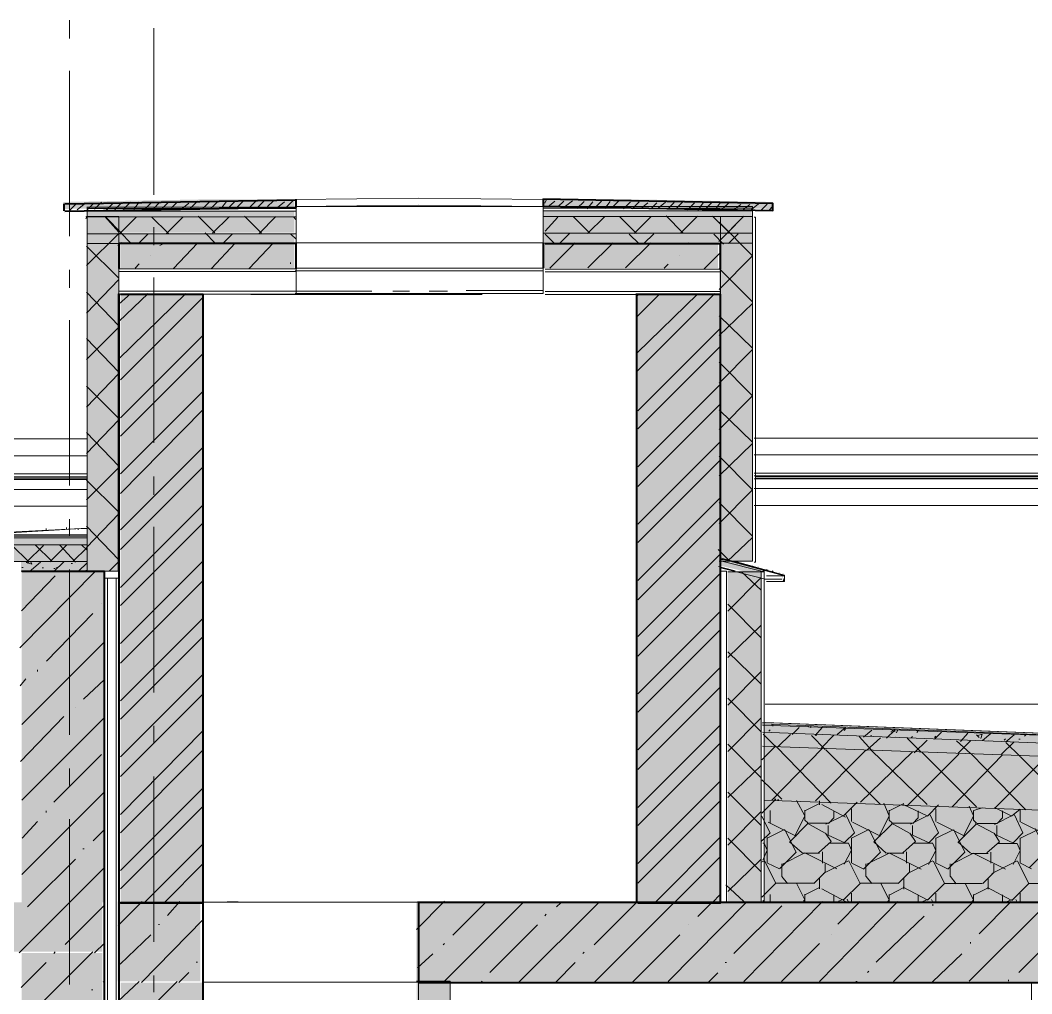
# Model space of a CAD drawing. Header units: millimetres. Extents: x -135211 to 49383, y -8033 to 228499.
# Drawn here: x -26647 to -23593, y 19086 to 22026 of the extents above; entities that cross this region are included whole.
import ezdxf

# ---------------------------------------------------------------- set-up
doc = ezdxf.new("R2010")
doc.units = ezdxf.units.MM
doc.layers.add('PDF _Геометрия', color=7, linetype='Continuous', true_color=0x1d1d1d)
doc.layers.add('PDF _Сплошная заливка', color=7, linetype='Continuous', true_color=0xffffff)

msp = doc.modelspace()

# ---------------------------------------------------------------- hatches: boundary and pattern name
at = {"layer": 'PDF _Сплошная заливка', "transparency": 33554559}
h = msp.add_hatch(color=256, dxfattribs=at)
h.paths.add_polyline_path([(-26078.6, 21485.5), (-26516.4, 21477.5), (-26516.4, 21456.3), (-26051.7, 21464.8), (-25818.9, 21464.8), (-25818.9, 21485.5)])
h.paths.add_polyline_path([(-24604, 21481.7), (-24809.9, 21485.5), (-25069.6, 21485.5), (-25069.6, 21464.8), (-24815.6, 21464.8), (-24565.9, 21460.6), (-24375.4, 21456.3), (-24375.4, 21477.5)])
h = msp.add_hatch(color=256, dxfattribs=at)
h.paths.add_polyline_path([(-25818.9, 21435.2), (-25818.9, 21450.5), (-26446.5, 21450.5), (-26446.5, 21435.2)])
h.paths.add_polyline_path([(-24438.9, 21435.2), (-24438.9, 21450.5), (-25069.6, 21450.5), (-25069.6, 21435.2)])
h = msp.add_hatch(color=256, dxfattribs=at)
h.paths.add_polyline_path([(-25818.9, 21384.4), (-25818.9, 21433.6), (-26446.5, 21433.6), (-26446.5, 21384.4)])
h.paths.add_polyline_path([(-24438.9, 21384.4), (-24438.9, 21433.6), (-25069.6, 21433.6), (-25069.6, 21384.4)])
h = msp.add_hatch(color=256, dxfattribs=at)
h.paths.add_polyline_path([(-25818.9, 21354.7), (-25818.9, 21382.8), (-26446.5, 21382.8), (-26446.5, 21354.7)])
h.paths.add_polyline_path([(-24438.9, 21354.7), (-24438.9, 21382.8), (-25069.6, 21382.8), (-25069.6, 21354.7)])
h = msp.add_hatch(color=256, dxfattribs=at)
h.paths.add_polyline_path([(-25818.9, 21278.5), (-25818.9, 21350.6), (-26344.5, 21350.6), (-26344.5, 21278.5)])
h.paths.add_polyline_path([(-24540.5, 21278.5), (-24540.5, 21350.6), (-25069.6, 21350.6), (-25069.6, 21278.5)])
msp.add_hatch(color=256, dxfattribs=at).paths.add_polyline_path([(-24422, 20372.7), (-24506.2, 20393.7), (-24532.3, 20393.7), (-24532.3, 20376.9), (-24523.6, 20376.9), (-24422, 20351.5), (-24409.3, 20347.3), (-24409.3, 20368.4)])
h = msp.add_hatch(color=256, dxfattribs=at)
h.paths.add_polyline_path([(-24422, 20376.9), (-24417.7, 20372.7), (-24417.7, 20376.9)])
h.paths.add_polyline_path([(-24358.5, 20360), (-24354.2, 20355.7), (-24354.2, 20360)])
h.paths.add_polyline_path([(-24392.3, 20368.4), (-24388.1, 20364.2), (-24388.1, 20368.4)])
h.paths.add_polyline_path([(-24345.8, 20355.7), (-24345.8, 20334.6), (-24341.5, 20355.7)])
h.paths.add_polyline_path([(-24438.9, 20381.1), (-24434.7, 20376.9), (-24434.7, 20381.1)])
h.paths.add_polyline_path([(-24375.4, 20364.2), (-24371.2, 20360), (-24371.2, 20364.2)])
h.paths.add_polyline_path([(-24481.2, 20389.6), (-24481.2, 20392.7), (-24483, 20392.7), (-24483, 20391.3)])
h = msp.add_hatch(color=256, dxfattribs=at)
h.paths.add_polyline_path([(-4971, 19881.6), (-5834.6, 19864.7), (-5834.6, 19843.5), (-5021.8, 19856.2), (-4755.1, 19856.2), (-4755.1, 19881.6)])
h.paths.add_polyline_path([(-263.8, 19932.4), (-263.8, 19953.9), (-752.3, 19953.9), (-1025.8, 19949.3), (-1284, 19945.1), (-1792, 19936.6), (-2050.2, 19932.4), (-2050.2, 19907), (-1792, 19911.3), (-1284, 19919.7), (-1025.8, 19923.9), (-517.8, 19932.4)])
h.paths.add_polyline_path([(-24290.7, 19898.6), (-24401.5, 19898.6), (-24401.5, 19877.4), (-24299.2, 19877.4), (-23969, 19864.7), (-23863.2, 19860.5), (-23533, 19847.8), (-23427.2, 19843.5), (-23097, 19830.8), (-22991.2, 19826.6), (-7646.3, 19822.4), (-7646.3, 19847.8), (-22991.2, 19852), (-23105.5, 19856.2)])
h = msp.add_hatch(color=256, dxfattribs=at)
h.paths.add_polyline_path([(-5021.8, 19856.2), (-5834.6, 19843.5), (-5834.6, 19801.2), (-4971, 19818.1), (-4755.1, 19818.1), (-4755.1, 19856.2)])
h.paths.add_polyline_path([(-263.8, 19894.3), (-263.8, 19928.5), (-750.4, 19928.5), (-1025.8, 19923.9), (-1284, 19919.7), (-1792, 19911.3), (-2050.2, 19907), (-2050.2, 19864.7), (-1377.1, 19877.4), (-1157, 19881.6), (-484, 19894.3)])
h.paths.add_polyline_path([(-24299.2, 19877.4), (-24401.5, 19877.4), (-24401.5, 19835.1), (-24290.7, 19835.1), (-23105.5, 19792.7), (-22991.2, 19788.5), (-7646.3, 19784.3), (-7646.3, 19822.4), (-22991.2, 19826.6), (-23097, 19830.8), (-23427.2, 19843.5), (-23533, 19847.8), (-23863.2, 19860.5), (-23969, 19864.7)])
h = msp.add_hatch(color=256, dxfattribs=at)
h.paths.add_polyline_path([(-4971, 19818.1), (-5834.6, 19801.2), (-5834.6, 19644.6), (-5021.8, 19657.3), (-4755.1, 19657.3), (-4755.1, 19818.1)])
h.paths.add_polyline_path([(-263.8, 19733.5), (-263.8, 19890.4), (-689, 19890.4), (-1157, 19881.6), (-1377.1, 19877.4), (-2050.2, 19864.7), (-2050.2, 19708.1), (-1792, 19712.3), (-1284, 19720.8), (-1025.8, 19725), (-517.8, 19733.5)])
h.paths.add_polyline_path([(-24290.7, 19835.1), (-24401.5, 19835.1), (-24401.5, 19674.2), (-24290.7, 19674.2), (-22987, 19627.6), (-7646.3, 19623.4), (-7646.3, 19784.3), (-22991.2, 19788.5), (-23105.5, 19792.7)])
h = msp.add_hatch(color=256, dxfattribs=at)
h.paths.add_polyline_path([(-5021.8, 19657.3), (-5834.6, 19644.6), (-5834.6, 19365.2), (-4755.1, 19365.2), (-4755.1, 19657.3)])
h.paths.add_polyline_path([(-263.8, 19365.2), (-263.8, 19729.5), (-754.4, 19729.5), (-1025.8, 19725), (-1284, 19720.8), (-1792, 19712.3), (-2050.2, 19708.1), (-2050.2, 19365.2)])
h.paths.add_polyline_path([(-24290.7, 19674.2), (-24401.5, 19674.2), (-24401.5, 19365.2), (-7646.3, 19365.2), (-7646.3, 19623.4), (-22987, 19627.6)])
h = msp.add_hatch(color=256, dxfattribs=at)
h.paths.add_polyline_path([(-77398.8, 19123.9), (-77398.8, 19364.2), (-103546, 19364.2), (-103546, 19123.9)])
h.paths.add_polyline_path([(146.8, 19123.9), (146.8, 19364.2), (-2304.2, 19364.2), (-2304.2, 19123.9)])
h.paths.add_polyline_path([(-4501.1, 19123.9), (-4501.1, 19364.2), (-25450.6, 19364.2), (-25450.6, 19123.9)])
h.paths.add_polyline_path([(-26102.5, 19123.9), (-26102.5, 19364.2), (-26352.2, 19364.2), (-26352.2, 19123.9)])
h = msp.add_hatch(color=256, dxfattribs=at)
h.paths.add_polyline_path([(-45498.4, 19212.8), (-45498.4, 19361.8), (-50895.1, 19361.8), (-50895.1, 19212.8)])
h.paths.add_polyline_path([(-26398.8, 19212.8), (-26398.8, 19361.8), (-45100.5, 19361.8), (-45100.5, 19212.8)])
h = msp.add_hatch(color=256, dxfattribs=at)
h.paths.add_polyline_path([(-26398.8, 18895.3), (-26398.8, 19209.4), (-26642.2, 19209.4), (-26642.2, 18895.3)])
h.paths.add_polyline_path([(-26398.8, 18243.4), (-26642.2, 18243.4), (-26642.2, 15166), (-26398.8, 15166)])

# ---------------------------------------------------------------- linework, layer by layer
at = {"layer": 'PDF _Геометрия', "color": 7, "lineweight": 9}
for points in [[(-26497.8, 21971.4), (-26497.8, 22026.4)], [(-26243.3, 21499.2), (-26243.3, 22002.9)], [(-26497.8, 21374.5), (-26497.8, 21874)], [(-25813.4, 21483.2), (-25813.4, 21462), (-25813.4, 21457.8), (-25813.4, 21449.3), (-26443.9, 21449.3)], [(-25817.1, 21485.2), (-25444.9, 21489.4)], [(-25444.9, 21468.3), (-25817.1, 21464)], [(-25444.4, 21489.2), (-25067.6, 21484.9), (-25067.6, 21463.8), (-25444.4, 21468)], [(-26445.1, 21462.5), (-26445.1, 21458.3), (-26445.1, 21449.8), (-26445.1, 21432.8), (-26445.1, 21382.1), (-26445.1, 21352.4)], [(-26443.9, 21462), (-25813.4, 21462), (-25813.4, 21351.9), (-25813.4, 21381.6), (-25813.4, 21432.4), (-25813.4, 21449.3)], [(-25813.4, 21457.8), (-26443.9, 21457.8)], [(-25816.6, 21463.8), (-25067.6, 21463.8), (-25067.6, 21353.7), (-25816.6, 21353.7), (-25067.6, 21353.7), (-25067.6, 21201.3)], [(-25067.6, 21463.8), (-25067.6, 21459.5), (-25067.6, 21451.1), (-25067.6, 21434.1), (-25067.6, 21383.4), (-25067.6, 21353.7)], [(-25066.5, 21433.6), (-24435.9, 21433.6), (-24435.9, 21450.6), (-24435.9, 21459), (-24435.9, 21463.3), (-25066.5, 21463.3)], [(-24435.9, 21459), (-25066.5, 21459)], [(-24435.9, 21450.6), (-25066.5, 21450.6)], [(-26449.1, 20361.9), (-26445.1, 20361.9), (-26445.1, 21432.8), (-26449.1, 21432.8)], [(-26348.6, 21276.7), (-26348.6, 21200.5), (-26348.6, 21433.3), (-26446.3, 21433.3)], [(-26445.1, 21430.7), (-26445.1, 21430.7)], [(-25813.4, 21432.4), (-26443.9, 21432.4)], [(-25066.5, 21382.9), (-24435.9, 21382.9), (-24435.9, 21433.6), (-24435.9, 20392.2)], [(-24537.3, 20392.2), (-24435.9, 20392.2), (-24435.9, 21433.6), (-24537.3, 21433.6)], [(-24532.4, 21431.1), (-24532.4, 20389.7)], [(-24435.9, 21433.6), (-24435.9, 21433.6)], [(-24431.1, 20390), (-24427.1, 20390), (-24427.1, 21431.4), (-24431.1, 21431.4)], [(-25813.4, 21381.6), (-26443.9, 21381.6)], [(-26243.3, 21346.8), (-26243.3, 21401.8)], [(-25066.5, 21353.2), (-24435.9, 21353.2), (-24435.9, 21382.9)], [(-26443.9, 21351.9), (-25813.4, 21351.9), (-25813.4, 21199.5)], [(-26497.8, 21217.9), (-26497.8, 21272.9)], [(-26347.1, 21199.5), (-25813.4, 21199.5), (-25813.4, 21275.7), (-26347.1, 21275.7)], [(-26347.1, 21267.3), (-25813.4, 21267.3)], [(-25816.6, 21277.5), (-25067.6, 21277.5), (-25067.6, 21201.3), (-25816.6, 21201.3)], [(-25816.6, 21269.1), (-25067.6, 21269.1)], [(-25061.8, 21198.2), (-24532.4, 21198.2), (-24532.4, 21274.4), (-25061.8, 21274.4)], [(-25061.8, 21266), (-24532.4, 21266)], [(-26243.3, 20749.9), (-26243.3, 21249.4)], [(-26347.1, 21208), (-25813.4, 21208)], [(-25251.9, 21198.2), (-25950.6, 21198.2)], [(-25813.7, 21208.3), (-25585.3, 21208.3)], [(-25522.1, 21208.4), (-25471.2, 21208.4)], [(-25447.3, 19363.4), (-24786.8, 19363.4), (-24786.8, 21200.6)], [(-25412.1, 21208.5), (-25357.1, 21208.5)], [(-25300.5, 21209.8), (-25067.6, 21209.8)], [(-25061.8, 21206.7), (-24532.4, 21206.7)], [(-26497.8, 20621), (-26497.8, 21120.5)], [(-7616, 20764.2), (-24430.7, 20764.2)], [(-26445.1, 20761.8), (-44737.5, 20761.8)], [(-26445.1, 20711), (-44737.5, 20711)], [(-7616, 20713.4), (-24430.7, 20713.4)], [(-26445.1, 20656), (-44737.5, 20656)], [(-26445.1, 20643.3), (-44737.5, 20643.3)], [(-26243.3, 20593.2), (-26243.3, 20648.2)], [(-7616, 20658.4), (-24430.7, 20658.4)], [(-24430.7, 20649.9), (-7616, 20649.9)], [(-12082, 20647.9), (-24426.4, 20647.9)], [(-12082, 20643.7), (-24426.4, 20643.7)], [(-44737.5, 20639.1), (-26445.1, 20639.1)], [(-24430.7, 20641.4), (-7616, 20641.4)], [(-26497.8, 20468.6), (-26497.8, 20519.4)], [(-26243.3, 19996.3), (-26243.3, 20495.9)], [(-26817.8, 20391.5), (-26445.1, 20391.5), (-26445.1, 20442.3), (-26445.1, 20463.5), (-26445.1, 20467.7), (-26445.1, 20471.9), (-26817.8, 20471.9)], [(-26445.1, 20467.7), (-26817.8, 20467.7)], [(-26445.1, 20463.5), (-26817.8, 20463.5)], [(-26445.1, 20442.3), (-26817.8, 20442.3)], [(-24532.4, 20427.8), (-24532.4, 20427.8)], [(-24532.4, 20398.2), (-24532.4, 20398.2)], [(-24532.4, 20398.2), (-24532.4, 20398.2)], [(-24491.6, 20392.7), (-24339.4, 20350.4), (-24339.4, 20333.4), (-24343.4, 20333.4), (-24339.4, 20333.4), (-24339.4, 20350.4), (-24529.7, 20401.2)], [(-24525.7, 20399), (-24339.4, 20348.2), (-24339.4, 20331.3), (-24343.4, 20335.5), (-24339.4, 20331.3), (-24339.4, 20348.2), (-24394.1, 20348.2)], [(-24523.6, 20398), (-24523.6, 20398)], [(-24523.6, 20398), (-24523.6, 20398)], [(-26644.2, 20361.9), (-26445.1, 20361.9), (-26445.1, 20391.5), (-26644.2, 20391.5)], [(-26497.8, 19867.5), (-26497.8, 20367.1)], [(-24488.5, 20363.6), (-24539.2, 20376.3)], [(-24532.4, 20393.9), (-24532.4, 20372.8)], [(-24532.3, 20372.5), (-24400.8, 20338.7), (-24400.8, 20359.9), (-24532.3, 20393.7)], [(-24496.3, 20390.5), (-24339.4, 20348.2)], [(-24435.9, 20392.2), (-24435.9, 20392.2)], [(-26446.3, 20362.3), (-26348.6, 20362.3)], [(-26445.1, 20359.6), (-26445.1, 20359.6)], [(-26395.2, 20341.2), (-26348.6, 20341.2)], [(-26383.7, 20341.8), (-26383.7, 6731.9)], [(-26378.4, 6728.6), (-26357.4, 6728.6), (-26357.4, 20339.1)], [(-24536.2, 19362.9), (-24514.8, 19362.9), (-24514.8, 20361.9), (-24536.2, 20361.9)], [(-24532.4, 20360), (-24532.4, 19360.9)], [(-24514.8, 20361.9), (-24514.8, 20361.9)], [(-24514.8, 19362.9), (-24514.8, 20361.9)], [(-24511, 19360.9), (-24409.6, 19360.9), (-24409.6, 20360), (-24511, 20360)], [(-24400.8, 19360.8), (-24400.8, 20359.9), (-24409.5, 20359.9)], [(-24404.8, 19365.2), (-24400.8, 19365.2), (-24400.8, 20364.2), (-24404.8, 20364.2)], [(-24404.8, 19363), (-24400.8, 19363), (-24400.8, 20362), (-24404.8, 20362)], [(-24348.1, 20337.9), (-24348.1, 20337.9)], [(-24348.1, 20337.9), (-24348.1, 20337.9)], [(-24339.4, 20331.3), (-24343.4, 20335.5), (-24339.4, 20331.3), (-24394.1, 20331.3)], [(-24339.4, 20331.3), (-24339.4, 20331.3)], [(-24339.4, 20331.3), (-24339.4, 20331.3)], [(-24339.4, 20331.3), (-24339.4, 20331.3)], [(-24397.9, 19960.4), (-7651.1, 19960.4)], [(-26243.3, 19843.9), (-26243.3, 19894.7)], [(-24400.8, 19902.6), (-24400.8, 19898.4), (-24400.8, 19894.2), (-24400.8, 19873), (-24400.8, 19830.6), (-24400.8, 19669.8), (-24400.8, 19360.8), (-24409.5, 19360.8)], [(-24398, 19905.5), (-22988.2, 19850.4), (-24406.1, 19905.5)], [(-24405.7, 19363.4), (-7642.4, 19363.4), (-7642.4, 19621.6), (-7642.4, 19782.5), (-7642.4, 19820.6), (-7642.4, 19846), (-7642.4, 19850.2), (-22987.5, 19850.2)], [(-26497.8, 19715.2), (-26497.8, 19766)], [(-26243.3, 19242.8), (-26243.3, 19742.3)], [(-26497.8, 19114.1), (-26497.8, 19613.6)], [(-26096.8, 19362.2), (-25444.9, 19362.2), (-25444.9, 19120.9), (-26096.8, 19120.9), (-25444.9, 19120.9), (-25444.9, 15162.8), (-25444.9, 19120.9)], [(-26094.2, 19360.8), (-26094.2, 19119.5)], [(-26022.4, 19363.3), (-25988.9, 19363.3)], [(-25987, 19362.2), (-25444.9, 19362.2)], [(-24514.8, 19362.9), (-24514.8, 19362.9)], [(-26392.5, 19120.5), (-26392.5, 3338.5)], [(-26348.6, 19122), (-26348.6, 3340.8)], [(-26243.3, 19090.4), (-26243.3, 19141.1)], [(-25450.3, 15165.7), (-25348.4, 15165.7), (-25348.4, 19123.6), (-25450.3, 19123.6)], [(-24042.1, 15839.3), (-23593.6, 15839.3), (-23593.6, 18540.2), (-23593.6, 19120.2), (-23593.6, 15238.2), (-23593.6, 15839.3), (-25342, 15839.3)], [(-23593.6, 19120.2), (-25342, 19120.2)]]:
    msp.add_lwpolyline(points, dxfattribs=at)
at = {"layer": 'PDF _Геометрия', "color": 7, "lineweight": 40}
for points in [[(-26515.3, 21472.2), (-26515.3, 21451.1)], [(-26511.8, 21449.3), (-25813.4, 21462), (-25813.4, 21483.2), (-26511.8, 21470.5)], [(-25068.9, 21464.3), (-24374.5, 21451.6), (-24374.5, 21472.8), (-25068.9, 21485.5)], [(-25067.6, 21484.9), (-25067.6, 21463.8)], [(-26348.6, 21352.8), (-26348.6, 21276.7)], [(-25813.4, 21275.7), (-25813.4, 21351.9), (-26347.1, 21351.9)], [(-25067.6, 21353.7), (-25067.6, 21277.5)], [(-24532.4, 21274.4), (-24532.4, 21350.6), (-25061.8, 21350.6)], [(-26348.6, 20362.3), (-26348.6, 21200.5), (-26348.6, 20362.3), (-26348.6, 19363.2), (-26348.6, 19122), (-26348.6, 18711.3)], [(-26343.9, 18708.8), (-26094.2, 18708.8), (-26094.2, 19119.5), (-26094.2, 19360.8), (-26094.2, 21198.1), (-26343.9, 21198.1)], [(-24786.8, 21200.6), (-24786.8, 19363.4)], [(-24782.4, 19360.9), (-24532.4, 19360.9), (-24532.4, 21198.2), (-24782.4, 21198.2)], [(-50895.1, 2741.6), (-26392.5, 2741.6), (-26392.5, 3338.5), (-26392.5, 6471.6), (-26392.5, 6712.7), (-26392.5, 10721.6), (-26392.5, 10958.7), (-26392.5, 14921), (-26392.5, 15162.4), (-26392.5, 18240), (-26392.5, 18891.9), (-26392.5, 19209.4), (-26392.5, 19361.8), (-26392.5, 20360.9), (-26642.2, 20360.9)], [(-25444.9, 19362.2), (-25444.9, 19120.9)], [(-25443, 19120.1), (-4492.5, 19120.1), (-4492.5, 19361.4), (-25443, 19361.4)]]:
    msp.add_lwpolyline(points, dxfattribs=at)
at = {"layer": 'PDF _Геометрия', "lineweight": 9}
for points in [[(-26501.2, 21448.2), (-26480.2, 21469.5)], [(-26474.9, 21454.2), (-26453.9, 21471.1)], [(-26444.6, 21453.7), (-26427.6, 21470.6)], [(-26422.2, 21455.4), (-26401.3, 21476.6)], [(-26387.1, 21452.6), (-26366.2, 21473.8)], [(-26360.8, 21454.3), (-26339.8, 21475.5)], [(-26334.5, 21456), (-26313.5, 21477.2)], [(-26304.2, 21455.5), (-26287.2, 21476.7)], [(-26273.1, 21452.7), (-26252.1, 21473.9)], [(-26246.8, 21454.4), (-26225.8, 21475.6)], [(-26220.5, 21456.1), (-26199.5, 21477.3)], [(-26190.2, 21459.9), (-26173.1, 21476.8)], [(-26159.1, 21457.1), (-26138, 21474)], [(-26132.7, 21458.8), (-26111.7, 21479.9)], [(-26097.7, 21456), (-26076.6, 21477.1)], [(-26071.3, 21457.7), (-26050.3, 21478.9)], [(-26041.1, 21457.2), (-26024, 21478.4)], [(-26018.7, 21458.9), (-25997.7, 21480.1)], [(-25992.4, 21460.6), (-25971.3, 21481.7)], [(-25957.3, 21457.8), (-25936.2, 21478.9)], [(-25931, 21459.5), (-25909.9, 21480.7)], [(-25900.7, 21463.3), (-25883.6, 21480.2)], [(-25869.6, 21460.4), (-25848.5, 21477.4)], [(-25843.3, 21462.1), (-25822.2, 21483.4)], [(-25062.8, 21474.2), (-25058.8, 21482.6)], [(-25053.7, 21463.2), (-25032.5, 21480.1)], [(-25023.4, 21462.7), (-25006.2, 21479.6)], [(-25001.1, 21464.4), (-24979.9, 21481.3)], [(-24966, 21457.3), (-24944.8, 21478.5)], [(-24935.1, 21456.9), (-24918.4, 21478.1)], [(-24913.4, 21458.6), (-24892.1, 21479.7)], [(-24882.4, 21458.1), (-24865.8, 21479.3)], [(-24860.8, 21459.8), (-24839.5, 21480.9)], [(-24825.7, 21457), (-24804.4, 21478.2)], [(-24799.4, 21456.5), (-24778.1, 21477.7)], [(-24773, 21458.2), (-24751.7, 21475.2)], [(-24742.1, 21457.7), (-24725.4, 21474.7)], [(-24720.4, 21459.4), (-24699.1, 21476.4)], [(-24689.4, 21458.9), (-24672.8, 21475.9)], [(-24667.8, 21456.4), (-24646.5, 21477.5)], [(-24632.7, 21453.6), (-24611.4, 21474.8)], [(-24601.7, 21453.2), (-24585, 21474.4)], [(-24580, 21454.8), (-24558.7, 21476)], [(-24549.1, 21454.4), (-24532.4, 21475.5)], [(-24527.4, 21456), (-24506.1, 21477.2)], [(-24492.3, 21453.3), (-24471, 21470.2)], [(-24466, 21452.8), (-24444.6, 21469.7)], [(-24439.7, 21454.5), (-24418.3, 21471.4)], [(-24408.7, 21454), (-24392, 21471)], [(-24387.1, 21451.6), (-24374.5, 21464.3)], [(-26348.6, 21386.7), (-26391.2, 21433.3)], [(-26339.8, 21382.4), (-26390.3, 21433.1)], [(-26346.5, 21381.6), (-26296, 21432.3)], [(-26199.5, 21382), (-26250, 21432.8)], [(-26206.2, 21381.2), (-26155.6, 21432)], [(-26059.1, 21383.8), (-26109.7, 21434.6)], [(-26065.8, 21383), (-26015.2, 21433.8)], [(-25918.7, 21383.5), (-25969.4, 21434.3)], [(-25925.5, 21382.7), (-25874.8, 21433.5)], [(-25813.4, 21423.9), (-25822, 21432.4)], [(-25061.6, 21388.9), (-25023.7, 21431.2)], [(-24927.2, 21383), (-24977.7, 21433.8)], [(-24933.9, 21382.2), (-24883.4, 21433)], [(-24786.8, 21382.6), (-24837.4, 21433.4)], [(-24793.5, 21381.9), (-24743, 21432.7)], [(-24646.5, 21384.4), (-24697.1, 21435.2)], [(-24653.2, 21383.6), (-24602.6, 21434.4)], [(-24506.1, 21384.1), (-24556.7, 21434.9)], [(-24538.3, 21357.9), (-24462.2, 21434.1), (-24512.9, 21383.3)], [(-24537.3, 21213.5), (-24435.9, 21315.1), (-24537.3, 21416.7)], [(-26446.3, 21285.1), (-26348.6, 21382.5)], [(-26313.5, 21354.4), (-26343, 21384.1)], [(-26260.9, 21380.9), (-26290.4, 21351.3)], [(-26059.1, 21354.2), (-26088.7, 21383.8)], [(-26006.4, 21380.7), (-26036, 21351.1)], [(-25813.4, 21364.7), (-25830.5, 21381.6)], [(-25032.5, 21350.9), (-25062.4, 21380.5)], [(-24988.6, 21381.9), (-25018.5, 21352.3)], [(-24778.1, 21350.7), (-24808, 21380.3)], [(-24734.2, 21381.7), (-24764.1, 21352.1)], [(-24523.6, 21350.5), (-24553, 21380.1)], [(-24479.7, 21381.5), (-24509.1, 21351.8)], [(-26348.6, 21247), (-26446.3, 21344.4)], [(-26352.3, 21346.4), (-26339.8, 21354.9)], [(-26225.5, 21346.3), (-26217, 21350.5)], [(-26184, 21276.8), (-26111.7, 21353)], [(-26069.3, 21276.9), (-25997.7, 21353.1)], [(-25955.4, 21277), (-25883.6, 21353.2)], [(-25047.5, 21277.9), (-24971.1, 21354.1)], [(-24933.5, 21278.1), (-24857, 21354.3)], [(-24819.5, 21278.2), (-24743, 21354.4)], [(-24632.9, 21350.3), (-24628.9, 21354.5)], [(-26252.1, 21317.3), (-26252.1, 21317.3)], [(-24655.2, 21316.8), (-24655.2, 21316.8)], [(-24583.1, 21274.4), (-24532.4, 21325.2)], [(-26299.7, 21277.7), (-26287.2, 21290.4)], [(-25830.9, 21290.9), (-25830.9, 21295.1)], [(-24703, 21277.2), (-24690.3, 21289.9)], [(-24435.9, 21175.4), (-24537.3, 21277)], [(-26446.3, 21141.2), (-26348.6, 21242.8)], [(-26348.6, 21103.1), (-26446.3, 21204.7)], [(-26349.8, 21002.2), (-26146.8, 21201.2)], [(-26349.5, 21116.4), (-26260.9, 21201)], [(-26347.6, 21170.2), (-26313.5, 21199.8)], [(-24787.2, 20963.6), (-24549.9, 21200.7)], [(-24786.7, 21192), (-24778.1, 21200.4)], [(-24784.5, 21021.7), (-24602.6, 21199.5)], [(-24784.5, 21131.6), (-24716.6, 21199.4)], [(-26343.9, 20939.8), (-26094.2, 21189.6)], [(-24537.3, 21073.8), (-24435.9, 21171.2)], [(-24435.9, 21035.7), (-24537.3, 21133.1)], [(-26446.3, 21001.5), (-26348.6, 21098.9)], [(-26343.9, 20825.5), (-26094.2, 21075.3)], [(-24782.4, 20846.9), (-24532.4, 21096.6)], [(-26348.6, 20963.4), (-26446.3, 21065)], [(-24782.4, 20791.9), (-24532.4, 21041.6)], [(-26343.9, 20770.5), (-26094.2, 21020.2)], [(-24537.3, 20929.9), (-24435.9, 21031.5)], [(-24537.3, 20790.2), (-24435.9, 20891.8), (-24537.3, 20993.4)], [(-26446.3, 20857.5), (-26348.6, 20959.2)], [(-26348.6, 20823.7), (-26446.3, 20921.1)], [(-24782.4, 20677.5), (-24532.4, 20927.3)], [(-26343.9, 20656.2), (-26094.2, 20906)], [(-24782.4, 20618.2), (-24532.4, 20868.1)], [(-26343.9, 20596.9), (-26094.2, 20851)], [(-24435.9, 20752.1), (-24537.3, 20849.5)], [(-26446.3, 20717.9), (-26348.6, 20819.5)], [(-26348.6, 20679.8), (-26446.3, 20781.4)], [(-26343.9, 20486.8), (-26094.2, 20736.6)], [(-24782.4, 20504), (-24532.4, 20753.7)], [(-24537.3, 20650.5), (-24435.9, 20747.8)], [(-24537.3, 20506.6), (-24435.9, 20608.2), (-24537.3, 20709.7)], [(-26446.3, 20578.2), (-26348.6, 20675.6)], [(-26343.9, 20427.6), (-26094.2, 20677.3)], [(-24782.4, 20449), (-24532.4, 20698.7)], [(-26348.6, 20540.1), (-26446.3, 20637.5)], [(-24782.4, 20334.6), (-24532.4, 20584.4)], [(-26343.9, 20313.3), (-26094.2, 20563.1)], [(-24435.9, 20468.4), (-24537.3, 20570.1)], [(-26446.3, 20434.2), (-26348.6, 20535.9)], [(-24782.4, 20275.4), (-24532.4, 20525.1)], [(-26568, 20486.9), (-26568, 20491.1)], [(-26506.5, 20489.9), (-26506.5, 20494.2)], [(-26471.5, 20487.1), (-26471.5, 20491.4)], [(-26348.6, 20396.2), (-26446.3, 20497.8)], [(-26343.9, 20258.2), (-26094.2, 20508)], [(-26620.6, 20483.4), (-26620.6, 20483.4)], [(-26594.3, 20485.1), (-26594.3, 20485.1)], [(-26532.9, 20488.3), (-26532.9, 20488.3)], [(-24512, 20392.2), (-24435.9, 20464.2)], [(-26624.5, 20386.1), (-26620.6, 20390.2), (-26671.6, 20441.1)], [(-26627.8, 20389.5), (-26576.7, 20440.3)], [(-26550.4, 20391.2), (-26601.5, 20442)], [(-26557.6, 20390.4), (-26506.5, 20441.2)], [(-26480.2, 20389.9), (-26526.7, 20440.7)], [(-26487.7, 20391.5), (-26445.1, 20433.8)], [(-26445.1, 20425.3), (-26462.2, 20442.3)], [(-24782.4, 20165.3), (-24532.4, 20415.1)], [(-24506.1, 20393.6), (-24540.1, 20427.4)], [(-24532.4, 20419.3), (-24532.4, 20423.6)], [(-24527.6, 20398), (-24523.6, 20398)], [(-26642.1, 20373.7), (-26638.2, 20373.7)], [(-26628.8, 20388.1), (-26611.8, 20383.8), (-26615.8, 20392.3)], [(-26619.5, 20360), (-26585.5, 20389.6)], [(-26611.8, 20366.9), (-26611.8, 20366.9)], [(-26580.7, 20372.6), (-26576.7, 20372.6)], [(-26545.6, 20369.9), (-26541.6, 20369.9)], [(-26544.8, 20360.9), (-26515.3, 20390.6)], [(-26541.6, 20374.1), (-26541.6, 20374.1)], [(-26536.8, 20373.9), (-26532.9, 20373.9)], [(-26492.9, 20385.9), (-26489, 20385.9)], [(-26489, 20392.3), (-26489, 20392.3)], [(-26470.7, 20361.9), (-26445.1, 20387.3)], [(-26378.1, 20362.3), (-26348.6, 20391.9)], [(-26343.9, 20144), (-26094.2, 20393.7)], [(-24506.1, 20395.6), (-24506.1, 20395.6)], [(-24483.7, 20386.7), (-24479.7, 20390.9)], [(-24466.2, 20384.3), (-24462.2, 20384.3)], [(-24435.9, 20373.2), (-24435.9, 20377.4)], [(-24418.3, 20370.8), (-24418.3, 20370.8)], [(-26647.5, 20130.8), (-26418.8, 20363.6)], [(-26643.1, 20242.9), (-26541.6, 20348.7)], [(-26449.1, 20363.9), (-26445.1, 20363.9)], [(-24782.4, 20106), (-24532.4, 20355.8)], [(-24511, 20241.5), (-24409.6, 20343.1)], [(-24409.6, 20304.9), (-24469, 20360)], [(-24396, 20366.1), (-24392, 20366.1)], [(-24378.5, 20359.5), (-24374.5, 20363.7)], [(-24348.1, 20352.6), (-24348.1, 20352.6)], [(-24343.4, 20337.7), (-24339.4, 20337.7)], [(-26343.9, 20084.7), (-26094.2, 20334.5)], [(-24339.4, 20331.3), (-24339.4, 20331.3)], [(-26401.3, 20265.9), (-26401.3, 20265.9)], [(-24409.6, 20161), (-24511, 20262.6)], [(-26567.1, 20090.6), (-26427.6, 20234.5)], [(-26343.9, 19970.4), (-26094.2, 20220.2)], [(-24782.4, 19991.7), (-24532.4, 20241.5)], [(-24782.4, 19936.7), (-24532.4, 20186.5)], [(-24511, 20101.8), (-24409.6, 20199.2)], [(-26343.9, 19915.3), (-26094.2, 20165.1)], [(-26642.2, 19899.5), (-26392.5, 20149.2)], [(-24409.6, 20021.3), (-24511, 20118.7)], [(-26594.3, 20059.6), (-26594.3, 20063.9)], [(-24782.4, 19822.4), (-24532.4, 20072.1)], [(-26646.4, 20015.9), (-26629.4, 20037)], [(-26456.1, 19975.6), (-26392.5, 20034.9)], [(-26343.9, 19801.1), (-26094.2, 20050.8)], [(-24511, 19957.8), (-24409.6, 20059.4)], [(-24782.4, 19763.1), (-24532.4, 20012.9)], [(-26343.9, 19741.8), (-26094.2, 19991.6)], [(-24409.6, 19877.4), (-24511, 19979)], [(-26480.2, 19949.7), (-26480.2, 19949.7)], [(-26646.2, 19787.4), (-26515.3, 19922.9)], [(-26642.2, 19670.8), (-26392.5, 19920.6)], [(-24511, 19818.1), (-24409.6, 19919.7)], [(-26343.9, 19627.5), (-26094.2, 19881.5)], [(-24782.4, 19648.8), (-24532.4, 19898.6)], [(-24387.2, 19879.1), (-24383.2, 19883.3)], [(-24374.5, 19893.8), (-24374.5, 19898)], [(-24316.9, 19869), (-24295.5, 19890.2)], [(-24269.1, 19894), (-24260.4, 19889.7), (-24260.4, 19894)], [(-24246.7, 19865.7), (-24225.3, 19891.1)], [(-24180.5, 19868.8), (-24155.1, 19890)], [(-24159.1, 19881.5), (-24155.1, 19885.7), (-24159.1, 19885.7)], [(-24101.6, 19861), (-24076.1, 19882.2)], [(-24031.4, 19857.7), (-24005.9, 19883.1)], [(-24005.9, 19876.8), (-24014.7, 19881), (-24005.9, 19885.3)], [(-24001.2, 19874.5), (-23997.2, 19882.9)], [(-23939.8, 19875.5), (-23935.8, 19879.7)], [(-24365.7, 19832.2), (-24403.7, 19870.3)], [(-24359.9, 19831.5), (-24321.8, 19869.5)], [(-24216.5, 19823.2), (-24258.6, 19865.6)], [(-24242.8, 19866), (-24242.8, 19870.3)], [(-24228.3, 19829.2), (-24190.2, 19867.3)], [(-24076.1, 19820.8), (-24114.3, 19863.1)], [(-24092, 19820.4), (-24049.8, 19858.5)], [(-24080.2, 19865.2), (-24076.1, 19865.2)], [(-24018.7, 19876.9), (-24014.7, 19876.9)], [(-24005.9, 19861.9), (-24005.9, 19861.9)], [(-23927, 19816.1), (-23969.2, 19858.4)], [(-23957.3, 19858.9), (-23953.3, 19863.2)], [(-23947.7, 19813.6), (-23909.4, 19851.7)], [(-23887.1, 19859.8), (-23883.1, 19864.1)], [(-23887, 19855.3), (-23865.6, 19876.5)], [(-23777.8, 19811.4), (-23820.1, 19849.4)], [(-23816.1, 19811.4), (-23777.8, 19849.4)], [(-23808.1, 19847.4), (-23786.6, 19872.8)], [(-23786.6, 19868.6), (-23786.6, 19868.6)], [(-23760.2, 19868.1), (-23751.5, 19859.6)], [(-23755.5, 19865.7), (-23742.7, 19870), (-23746.8, 19857.3)], [(-23741.9, 19850.5), (-23716.4, 19871.7)], [(-23725.2, 19850.7), (-23725.2, 19850.7)], [(-23676.6, 19851.8), (-23672.5, 19856)], [(-23671.8, 19847.2), (-23646.2, 19868.3)], [(-23632.7, 19855.4), (-23628.7, 19855.4)], [(-23615.1, 19863.5), (-23611.1, 19867.8)], [(-26343.9, 19572.4), (-26094.2, 19822.2)], [(-24782.4, 19593.8), (-24532.4, 19843.6)], [(-24409.6, 19737.7), (-24511, 19839.3)], [(-24407.7, 19792.1), (-24365.7, 19834.4)], [(-24377.7, 19671), (-24225.3, 19827.6)], [(-24199, 19662), (-24364.2, 19831.4)], [(-24246.3, 19668.7), (-24093.7, 19821.2)], [(-24049.8, 19657.3), (-24215.2, 19822.4)], [(-23909.4, 19657.1), (-24079.1, 19822.2)], [(-23684.5, 19809.1), (-23646.2, 19847.2)], [(-23628.7, 19802.4), (-23671, 19844.7)], [(-26545.4, 19664.8), (-26401.3, 19808.7)], [(-24110.1, 19664.2), (-23953.3, 19816.6)], [(-23969.3, 19653.2), (-23812.9, 19809.8)], [(-23760.3, 19650.2), (-23925.5, 19815.2)], [(-23833.8, 19651), (-23681.3, 19807.6)], [(-23611.1, 19641.2), (-23776.5, 19810.5)], [(-23702.4, 19648.7), (-23549.7, 19801.1)], [(-23462, 19636.4), (-23626.9, 19801.6)], [(-24511, 19678.4), (-24409.6, 19775.8)], [(-24782.4, 19479.5), (-24532.4, 19729.2)], [(-24348.1, 19673.2), (-24407.6, 19732.5)], [(-26642.2, 19446.5), (-26392.5, 19696.3)], [(-26343.9, 19458.2), (-26094.2, 19707.9)], [(-24409.6, 19593.8), (-24511, 19695.3)], [(-24782.4, 19420.2), (-24532.4, 19670)], [(-24407.7, 19631.2), (-24365.7, 19673.5), (-24369.7, 19673.5)], [(-24360.9, 19671.2), (-24356.9, 19671.2)], [(-24307.3, 19564.1), (-24277.9, 19623.4), (-24303.3, 19669.9)], [(-24234.1, 19656.5), (-24234.1, 19669.1)], [(-24162.2, 19622.6), (-24120, 19665)], [(-26568, 19633.7), (-26568, 19638)], [(-26343.9, 19403.1), (-26094.2, 19652.9)], [(-24511, 19534.5), (-24409.6, 19636.1)], [(-24383.2, 19601.7), (-24383.2, 19639.9)], [(-24277.9, 19610.7), (-24277.9, 19640.3)], [(-24276.2, 19639.5), (-24234.1, 19660.7)], [(-24155.1, 19618.9), (-24227.4, 19657.1)], [(-24206.9, 19600.6), (-24190.2, 19617.5), (-24190.2, 19638.7)], [(-24137.6, 19606), (-24137.6, 19644.2)], [(-24053, 19563.9), (-24023.5, 19623.1), (-24040.2, 19661.2)], [(-24023.5, 19610.4), (-24023.5, 19640)], [(-24021.8, 19639.3), (-23979.6, 19660.4)], [(-23909.4, 19623.2), (-23981.2, 19657.1)], [(-23952.5, 19600.3), (-23935.8, 19617.3), (-23935.8, 19638.5)], [(-23907.9, 19622.6), (-23874.3, 19656.5)], [(-23883.1, 19605.9), (-23883.1, 19644)], [(-23798.6, 19563.6), (-23769, 19622.9), (-23781.8, 19652.5)], [(-23769, 19610.2), (-23769, 19639.8)], [(-23768.2, 19639.3), (-23742.7, 19647.8)], [(-23655, 19623), (-23706.1, 19648.4)], [(-23698.1, 19600.2), (-23681.3, 19617.1), (-23681.3, 19638.3)], [(-23628.7, 19605.6), (-23628.7, 19643.7), (-23654.2, 19622.5)], [(-26640.7, 19555.8), (-26594.3, 19606.6)], [(-24408.6, 19546.8), (-24383.2, 19572.3), (-24408.6, 19623.1)], [(-24304.3, 19562.4), (-24389.1, 19604.7)], [(-24269.2, 19602), (-24277.9, 19610.5)], [(-24214.7, 19597.9), (-24155.1, 19627.6)], [(-24158.2, 19542.4), (-24128.8, 19572), (-24154.2, 19627.1)], [(-24049.8, 19562.2), (-24134.2, 19604.5)], [(-24014.7, 19601.8), (-24023.4, 19610.2)], [(-23959.7, 19597.7), (-23900.7, 19627.3)], [(-23903.9, 19542.2), (-23874.3, 19571.8), (-23899.8, 19626.8)], [(-23795.4, 19561.9), (-23879.9, 19604.2)], [(-23760.3, 19601.6), (-23769, 19610)], [(-23705.4, 19597.5), (-23646.2, 19627.1)], [(-23649.5, 19541.9), (-23619.9, 19571.6), (-23645.4, 19626.6)], [(-23540.9, 19561.7), (-23625.7, 19604)], [(-26426.6, 19548.1), (-26392.5, 19582)], [(-24390.1, 19556.6), (-24339.4, 19582)], [(-24355, 19462.8), (-24304.3, 19513.6), (-24338.3, 19581.3)], [(-24324, 19544.8), (-24269.2, 19599.8)], [(-24216.5, 19571.4), (-24271.4, 19601.1)], [(-24267.3, 19600.9), (-24207.8, 19600.9)], [(-24207.8, 19564.9), (-24207.8, 19594.5)], [(-24135.8, 19556.4), (-24084.9, 19581.7)], [(-24100.7, 19462.6), (-24049.8, 19513.4), (-24084, 19581.1)], [(-24069.7, 19544.6), (-24014.7, 19599.6)], [(-23962.1, 19571.2), (-24017, 19600.9)], [(-24012.3, 19600.7), (-23953.3, 19600.7)], [(-23953.3, 19564.6), (-23953.3, 19594.2)], [(-23881.5, 19556.1), (-23830.5, 19581.5)], [(-23846.4, 19462.3), (-23795.4, 19513.2), (-23828.9, 19580.9)], [(-23815.3, 19544.3), (-23760.3, 19599.4)], [(-23707.6, 19570.9), (-23762.7, 19600.6)], [(-23758, 19600.5), (-23698.9, 19600.5)], [(-23698.9, 19564.4), (-23698.9, 19594)], [(-23627.1, 19555.9), (-23576, 19581.3)], [(-23600.8, 19466.6), (-23549.7, 19517.4), (-23583.3, 19585.2)], [(-24731.1, 19360.9), (-24532.4, 19559.9)], [(-24409.6, 19454.1), (-24511, 19555.6)], [(-24392, 19481.3), (-24392, 19557.5)], [(-24286.7, 19511.2), (-24324.8, 19545.1)], [(-24237.1, 19511.8), (-24199, 19545.7), (-24215.7, 19571.1)], [(-24155.1, 19540.7), (-24210, 19566.1)], [(-24137.6, 19481.1), (-24137.6, 19557.3)], [(-24032.3, 19511), (-24070.4, 19544.9)], [(-23982.7, 19511.6), (-23944.5, 19545.5), (-23961.3, 19570.9)], [(-23900.7, 19540.5), (-23955.6, 19565.8)], [(-23883.1, 19480.8), (-23883.1, 19557.1)], [(-23777.8, 19510.8), (-23816.1, 19544.6)], [(-23728.4, 19511.4), (-23690.1, 19545.2), (-23706.9, 19570.6)], [(-23646.2, 19540.2), (-23701.3, 19565.6)], [(-23628.7, 19480.6), (-23628.7, 19556.8)], [(-26457.8, 19523.8), (-26453.9, 19523.8)], [(-26272.3, 19360.8), (-26094.2, 19538.6)], [(-24404.8, 19540.7), (-24400.8, 19540.7)], [(-24404.7, 19489.8), (-24392, 19519.4), (-24400.7, 19540.6)], [(-24225.3, 19480.5), (-24225.3, 19514.4)], [(-24205.9, 19540.5), (-24146.3, 19540.5)], [(-24159, 19476.9), (-24137.6, 19519.2), (-24146.3, 19540.4)], [(-23970.9, 19480.3), (-23970.9, 19514.1)], [(-23950.9, 19540.3), (-23891.9, 19540.3)], [(-23904.6, 19476.6), (-23883.1, 19519), (-23891.8, 19540.1)], [(-23716.4, 19480), (-23716.4, 19513.9)], [(-23696.6, 19540), (-23637.4, 19540)], [(-23649.5, 19476.4), (-23628.7, 19518.8), (-23637.4, 19539.9)], [(-26611.2, 19361.2), (-26480.2, 19492.4)], [(-24672.4, 19360.9), (-24532.4, 19500.6)], [(-24511, 19394.8), (-24409.6, 19492.2)], [(-24409.5, 19483.7), (-24400.8, 19487.9)], [(-24407.7, 19377.2), (-24365.7, 19419.5), (-24399.7, 19487.3)], [(-24345.4, 19477.2), (-24277.9, 19511.1)], [(-24284.9, 19510.3), (-24234.1, 19510.3)], [(-24181.4, 19462.8), (-24274.4, 19509.3)], [(-24222.6, 19449.6), (-24146.3, 19487.7)], [(-24162.1, 19368.5), (-24111.2, 19419.3), (-24145.4, 19487.1)], [(-24091.1, 19477), (-24023.5, 19510.9)], [(-24030.6, 19510.1), (-23979.6, 19510.1)], [(-23927, 19462.5), (-24020.2, 19509.1)], [(-23968.3, 19449.4), (-23891.9, 19487.5)], [(-23907.8, 19368.3), (-23856.8, 19419.1), (-23890.3, 19486.8)], [(-23836.9, 19476.7), (-23769, 19510.6)], [(-23776.2, 19509.9), (-23725.2, 19509.9)], [(-23672.5, 19462.3), (-23765.9, 19508.9)], [(-23713.4, 19449.1), (-23637.4, 19487.2)], [(-23653.4, 19368.1), (-23602.3, 19418.8), (-23636, 19486.6)], [(-26498, 19361.8), (-26392.5, 19467.6)], [(-26212.5, 19360.8), (-26094.2, 19479.3)], [(-24356.9, 19463.8), (-24391, 19480.7)], [(-24348.1, 19440.4), (-24348.1, 19478.5)], [(-24250.6, 19419), (-24216.5, 19452.9), (-24216.5, 19478.3)], [(-24102.5, 19463.6), (-24136.6, 19480.5)], [(-24093.7, 19440.2), (-24093.7, 19478.3)], [(-23996.3, 19418.8), (-23962.1, 19452.7), (-23962.1, 19478.1)], [(-23848, 19463.3), (-23881.6, 19480.2)], [(-23839.2, 19439.9), (-23839.2, 19478.1)], [(-23741.2, 19418.6), (-23707.6, 19452.4), (-23707.6, 19477.8)], [(-23593.6, 19463.1), (-23627.2, 19480)], [(-24330.6, 19418.9), (-24347.3, 19440.1)], [(-24281.9, 19365.1), (-24277.9, 19369.3), (-24303.3, 19420.1)], [(-24234.1, 19402.4), (-24234.1, 19436.3)], [(-24076.1, 19418.7), (-24092.9, 19439.9)], [(-23979.6, 19402.2), (-23979.6, 19436)], [(-23821.7, 19418.4), (-23838.5, 19439.6)], [(-23725.2, 19401.9), (-23725.2, 19435.8)], [(-24462.2, 19364.1), (-24516.9, 19414.9)], [(-24365.9, 19419.7), (-24251.6, 19419.7)], [(-24276.2, 19385.5), (-24234.1, 19406.7)], [(-24155.1, 19364.9), (-24227.4, 19403)], [(-24137.6, 19364.8), (-24137.6, 19390.2)], [(-24111.7, 19419.5), (-23997.2, 19419.5)], [(-24027.5, 19364.9), (-24023.5, 19369.1), (-24048.9, 19419.9)], [(-24021.8, 19385.2), (-23979.6, 19406.4)], [(-23909.4, 19369.3), (-23981.2, 19407.4)], [(-23883.1, 19364.5), (-23883.1, 19390)], [(-23856.9, 19419.2), (-23742.7, 19419.2)], [(-23773.1, 19364.7), (-23769, 19368.9), (-23794.6, 19419.7)], [(-23767.5, 19385), (-23725.2, 19406.2)], [(-23655, 19369), (-23726.9, 19407.1)], [(-23628.7, 19364.3), (-23628.7, 19389.7)], [(-23602.7, 19419), (-23488.3, 19419)], [(-26650.3, 19209.1), (-26497.8, 19361.5)], [(-26624.3, 19348.7), (-26611.8, 19361.4)], [(-26350.6, 19292.2), (-26278.4, 19364.2)], [(-26202.4, 19322), (-26164.4, 19364.3)], [(-26098.1, 19360.8), (-26094.2, 19365)], [(-25450.6, 19280.5), (-25365.9, 19365.2)], [(-25370.4, 19119.5), (-25129, 19360.8)], [(-25340.5, 19263.3), (-25243.1, 19360.7)], [(-25142.1, 19119.8), (-24900.9, 19361)], [(-25027.6, 19348.2), (-25015, 19361)], [(-24913.9, 19234.2), (-24786.8, 19361.2)], [(-24913.8, 19120), (-24672.8, 19361.3)], [(-24690.3, 19122.7), (-24453.4, 19363.9)], [(-24601.4, 19319.1), (-24558.7, 19361.4)], [(-24557.7, 19360.9), (-24532.4, 19386.4)], [(-24462.7, 19122.9), (-24225.3, 19364.1)], [(-24400.8, 19363), (-24404.8, 19367.2)], [(-24383.2, 19360.4), (-24383.2, 19385.8)], [(-24277.9, 19365.1), (-24277.9, 19386.3)], [(-24234.4, 19123.1), (-23997.2, 19364.4)], [(-24190.2, 19363.5), (-24190.2, 19384.7)], [(-24190.2, 19363.5), (-24190.2, 19363.5)], [(-24178.8, 19296.6), (-24111.2, 19364.3)], [(-24176.5, 19365.1), (-24155.1, 19373.6)], [(-24146.3, 19362.7), (-24150.3, 19371.2)], [(-24023.5, 19364.9), (-24023.5, 19386)], [(-24010.1, 19123.4), (-23769, 19364.7), (-23769, 19385.8)], [(-23935.8, 19363.3), (-23935.8, 19384.5)], [(-23935.8, 19363.3), (-23935.8, 19363.3)], [(-23922.1, 19364.9), (-23900.7, 19373.3)], [(-23891.9, 19362.5), (-23895.9, 19371)], [(-23782.5, 19123.6), (-23540.9, 19364.9)], [(-23752.4, 19267.4), (-23655, 19364.8)], [(-23681.3, 19363.1), (-23681.3, 19384.3)], [(-23681.3, 19363.1), (-23681.3, 19363.1)], [(-23667, 19364.6), (-23646.2, 19373.1)], [(-23637.4, 19362.2), (-23641.5, 19370.7)], [(-26511.1, 19234.8), (-26392.5, 19353.3)], [(-24492.4, 19207.6), (-24348.1, 19351.5)], [(-23891.9, 19352), (-23891.9, 19356.2)], [(-26280.1, 19119.5), (-26094.2, 19310)], [(-25062.8, 19321.6), (-25058.8, 19325.9)], [(-24062.4, 19180.9), (-23918.2, 19320.6)], [(-26229.7, 19295.5), (-26225.8, 19295.5)], [(-25229.1, 19150.6), (-25085.2, 19294.5)], [(-24628.9, 19295), (-24628.9, 19295)], [(-23632.3, 19150.1), (-23488.3, 19294)], [(-26422, 19209.4), (-26392.5, 19239.1)], [(-26345.3, 19175.2), (-26252.1, 19264.1)], [(-25369.9, 19233.7), (-25365.9, 19238)], [(-24799.1, 19119.7), (-24655.2, 19263.6)], [(-24348.4, 19123), (-24234.1, 19237.3)], [(-24199, 19264.1), (-24199, 19264.1)], [(-23777.8, 19237.8), (-23777.8, 19242.1)], [(-26647.7, 18992.2), (-26427.6, 19212.3)], [(-26545.6, 19208), (-26541.6, 19212.2)], [(-25447.3, 19164.6), (-25401, 19207)], [(-24948.8, 19207.5), (-24944.8, 19211.7)], [(-23892.7, 19121.8), (-23804.1, 19206.5)], [(-26643.9, 19104.6), (-26568, 19180.8)], [(-26115.7, 19181.3), (-26111.7, 19181.3)], [(-25030.2, 19121), (-24971.1, 19180.3)], [(-24518.8, 19180.8), (-24514.8, 19180.8)], [(-26167.6, 19120.3), (-26138, 19150)], [(-24570.5, 19119.8), (-24541.2, 19149.5)], [(-24088.9, 19149.9), (-24084.9, 19154.2)], [(-26396.4, 19120.5), (-26392.5, 19124.8)], [(-26350.8, 19063.8), (-26287.2, 19123.1)], [(-26287.4, 19008.9), (-26173.1, 19123.2)], [(-25255.8, 19119.6), (-25251.9, 19123.8)], [(-24124, 19123.2), (-24120, 19123.2)], [(-23663.8, 19123.6), (-23663.8, 19127.9)], [(-26431.5, 19098), (-26427.6, 19098)]]:
    msp.add_lwpolyline(points, dxfattribs=at)
msp.add_lwpolyline([(-26445.1, 21435), (-26449.1, 21426.5)], close=True, dxfattribs=at)
at = {"layer": 'PDF _Геометрия', "color": 7, "lineweight": 9}
for points in [[(-26445.1, 21430.7), (-26445.1, 20359.6)], [(-26445.1, 20647.5), (-44737.5, 20647.5)], [(-24430.7, 20611.8), (-7616, 20611.8)], [(-44737.5, 20609.4), (-26445.1, 20609.4)], [(-44737.5, 20558.6), (-26445.1, 20558.6)], [(-24430.7, 20561), (-7616, 20561)], [(-26445.1, 20490.9), (-26462.2, 20490.9)], [(-24532.4, 20398.2), (-24532.4, 20427.8)], [(-24532.3, 20398), (-24523.6, 20398)], [(-24398.9, 20337.9), (-24348.1, 20337.9)]]:
    msp.add_lwpolyline(points, close=True, dxfattribs=at)
at = {"layer": 'PDF _Геометрия', "color": 7, "lineweight": 20}
for points in [[(-26873.3, 20465.8), (-26462.7, 20491.2), (-26877.9, 20470)], [(-26462.7, 20491.2), (-26462.7, 20491.2)], [(-24406.1, 19897), (-22988.2, 19846.2), (-24406.1, 19901.3)], [(-22988.2, 19820.8), (-24406.1, 19875.8)], [(-22988.2, 19782.7), (-24406.1, 19833.5)], [(-22979.4, 19619.5), (-24401.5, 19670.3)]]:
    msp.add_lwpolyline(points, dxfattribs=at)
at = {"layer": 'PDF _Геометрия', "color": 7, "lineweight": 40}
msp.add_lwpolyline([(-26094.2, 19360.8), (-26343.9, 19360.8)], close=True, dxfattribs=at)
at = {"layer": 'PDF _Сплошная заливка', "lineweight": 5, "transparency": 33554559}
for points in [[(-26445.6, 21433.3), (-26348.6, 21433.3), (-26445.6, 20362.3), (-26348.6, 20362.3)], [(-24537.3, 21433.6), (-24435.9, 21433.6), (-24537.3, 20392.2), (-24435.9, 20392.2)], [(-26343.9, 21198.1), (-26094.2, 21198.1), (-26343.9, 19360.8), (-26094.2, 19360.8)], [(-24782.4, 21198.2), (-24532.4, 21198.2), (-24782.4, 19360.9), (-24532.4, 19360.9)], [(-26817.8, 20463.5), (-26445.1, 20463.5), (-26817.8, 20442.3), (-26445.1, 20442.3)], [(-26817.8, 20442.3), (-26445.1, 20442.3), (-26817.8, 20391.5), (-26445.1, 20391.5)], [(-26644.2, 20391.5), (-26445.1, 20391.5), (-26644.2, 20361.9), (-26445.1, 20361.9)], [(-26642.2, 20360.9), (-26392.5, 20360.9), (-26642.2, 19361.8), (-26392.5, 19361.8)], [(-24511, 20360), (-24409.6, 20360), (-24511, 19360.9), (-24409.6, 19360.9)], [(-26343.9, 19119.5), (-26094.2, 19119.5), (-26343.9, 18708.8), (-26094.2, 18708.8)], [(-25450.3, 19123.6), (-25348.4, 19123.6), (-25450.3, 15165.6), (-25348.4, 15165.6)]]:
    msp.add_solid(points, dxfattribs=at)

doc.saveas('drawing.dxf')
